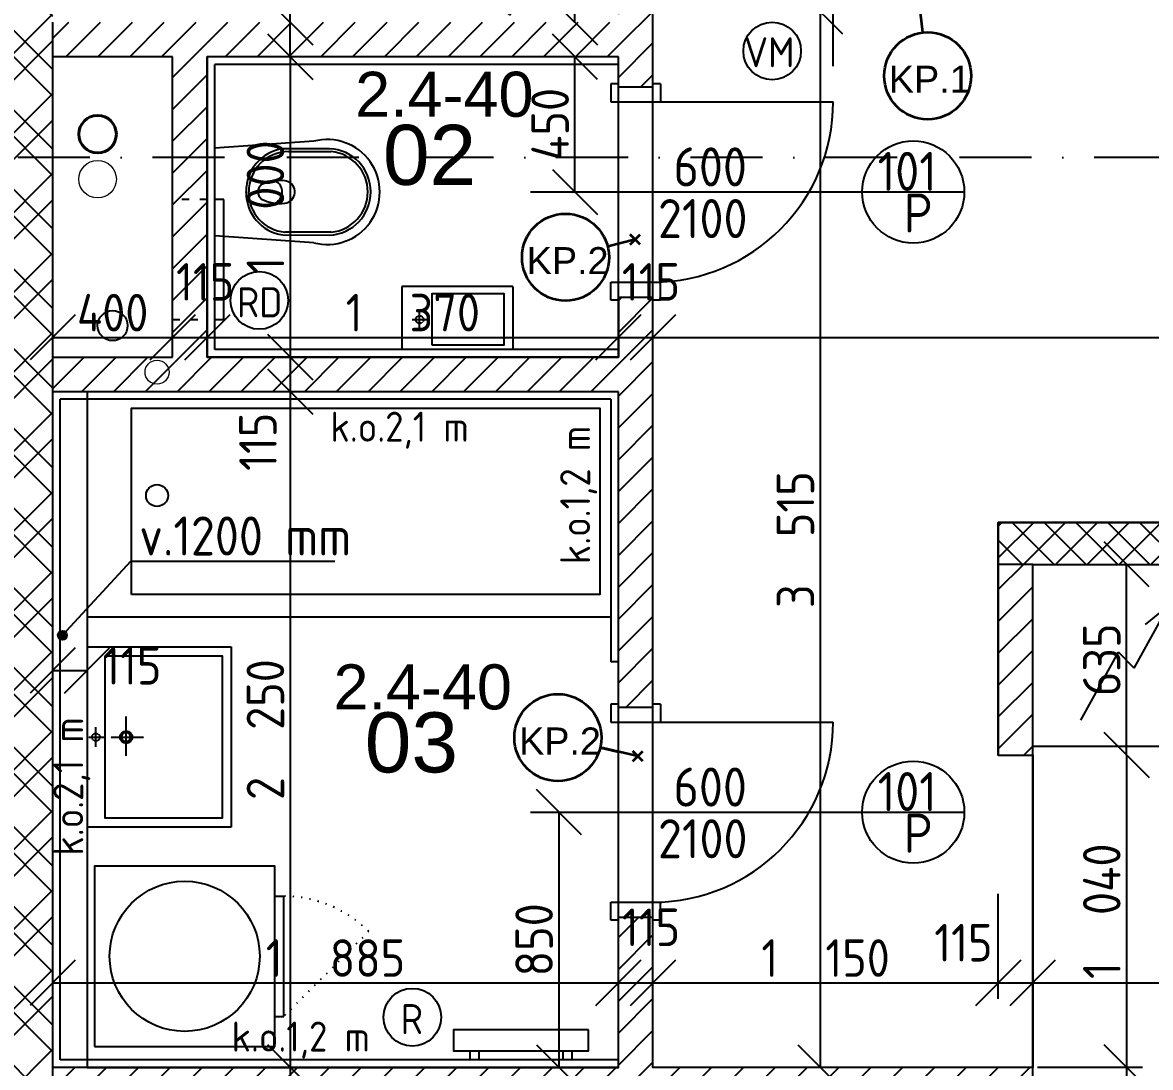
# Model space of a CAD drawing. Extents: x 4511820 to 5180432, y -1526536 to -944957.
# Drawn here: x 5122962 to 5126720, y -1207129 to -1203650 of the extents above; entities that cross this region are included whole.
import ezdxf

# ---------------------------------------------------------------- set-up
doc = ezdxf.new("R2010")
doc.units = 0
doc.header["$MEASUREMENT"] = 0
for name, pattern in [('ACAD_ISO03W100', [30, 12, -18]), ('ACAD_ISO07W100', [3.5, 0.5, -3]), ('BODKOCIARKOVANA_3', [5.6, 3, -1.3, 0, -1.3]), ('DASHED', [0.75, 0.5, -0.25])]:
    doc.linetypes.add(name, pattern=pattern)
doc.layers.get('0').update_dxf_attribs({"linetype": 'CONTINUOUS'})
doc.layers.get('Defpoints').update_dxf_attribs({"color": 61, "linetype": 'CONTINUOUS'})
for name, color, linetype in [('DVERE', 45, 'CONTINUOUS'), ('KÓTY', 4, 'CONTINUOUS'), ('MÚRY', 1, 'CONTINUOUS'), ('osi', 253, 'CONTINUOUS'), ('Plochy', 41, 'CONTINUOUS'), ('POPIS', 7, 'CONTINUOUS'), ('TENKÁ', 7, 'CONTINUOUS'), ('tzb', 153, 'CONTINUOUS'), ('Z-Kúrenie', 101, 'CONTINUOUS'), ('ZARIADENIE1', 145, 'CONTINUOUS'), ('ZARIADOVACIE', 144, 'CONTINUOUS'), ('zz-vetr', 52, 'CONTINUOUS'), ('ŠRAFY', 82, 'CONTINUOUS')]:
    doc.layers.add(name, color=color, linetype=linetype)
for name, color, linetype, lineweight in [('preklady', 74, 'CONTINUOUS', 35), ('zz-kanal-daždová', 136, 'CONTINUOUS', 40), ('zz-kanal-splaskova', 37, 'CONTINUOUS', 18)]:
    doc.layers.add(name, color=color, linetype=linetype, lineweight=lineweight)
doc.styles.add('ARIAL', font='arial.ttf')
doc.styles.add('STYLE1', font='isocp.shx')
doc.dimstyles.new('STANDARD-50', dxfattribs={"dimtxt": 125, "dimasz": 150, "dimexe": 10, "dimexo": 200, "dimgap": 20, "dimtad": 1, "dimdsep": 46, "dimlunit": 6, "dimtxsty": 'STYLE1', "dimblk1": 'OBLIQUE', "dimblk2": 'OBLIQUE', "dimsah": 1, "dimcen": 2.5, "dimse1": 1, "dimse2": 1, "dimadec": 0, "dimazin": 0, "dimtfac": 1, "dimtmove": 1, "dimatfit": 3, "dimldrblk": 'OBLIQUE', "dimfxl": 1, "dimtolj": 1, "dimtzin": 0, "dimarcsym": 0})
pattern_1 = [(45, (515270.5, 214751.965), (-53.0330086, 53.0330086), [])]

# ---------------------------------------------------------------- blocks, each defined once
blk = doc.blocks.new('pračka')
at = {"layer": 'ZARIADENIE1', "color": 8, "linetype": 'ACAD_ISO07W100', "ltscale": 8}
blk.add_line((4536136.9, -1117296.3), (4536419.7, -1117579.2), dxfattribs=at)
at = {"layer": 'ZARIADENIE1', "color": 8}
for p, q in [((4536419.7, -1117579.2), (4536019.7, -1117579.2)), ((4536019.7, -1117609.2), (4536019.7, -1117579.2)), ((4536419.7, -1117609.2), (4536419.7, -1117579.2))]:
    blk.add_line(p, q, dxfattribs=at)
blk.add_lwpolyline([(4536519.7, -1118209.2), (4536519.7, -1117609.2), (4535919.7, -1117609.2), (4535919.7, -1118209.2)], close=True, dxfattribs=at)
blk.add_circle((4536219.7, -1117909.2), 250, dxfattribs=at)
at = {"layer": 'ZARIADENIE1', "color": 8, "linetype": 'ACAD_ISO07W100', "ltscale": 8}
blk.add_arc((4536419.7, -1117579.2), 400, 135, 180, dxfattribs=at)
blk = doc.blocks.new('_OBLIQUE')
at = {"color": 0, "linetype": 'ByBlock'}
blk.add_line((-0.5, -0.5), (0.5, 0.5), dxfattribs=at)
blk = doc.blocks.new('*D28113')
at = {"layer": 'Defpoints', "color": 0}
for p in [(5123062.5, -1204698.5), (5123462.5, -1204698.5), (5123462.5, -1204698.5)]:
    blk.add_point(p, dxfattribs=at)
at = {"layer": 'KÓTY', "color": 0, "lineweight": -2}
blk.add_line((5123062.5, -1204698.5), (5123462.5, -1204698.5), dxfattribs=at)
at = {"layer": 'KÓTY', "color": 0, "linetype": 'ByBlock', "lineweight": -2, "xscale": 150, "yscale": 150, "zscale": 150, "rotation": 180}
blk.add_blockref('_OBLIQUE', (5123062.5, -1204698.5), dxfattribs=at)
at = {"layer": 'KÓTY', "color": 0, "linetype": 'ByBlock', "lineweight": -2, "xscale": 150, "yscale": 150, "zscale": 150}
blk.add_blockref('_OBLIQUE', (5123462.5, -1204698.5), dxfattribs=at)
at = {"layer": 'KÓTY', "color": 0, "insert": (5123262.5, -1204616), "char_height": 125, "attachment_point": 5, "style": 'STYLE1'}
blk.add_mtext('\\A1;400', dxfattribs=at)
blk = doc.blocks.new('*D28114')
at = {"layer": 'Defpoints', "color": 0}
for p in [(5123462.5, -1204698.5), (5123577.5, -1204698.5), (5123577.5, -1204764.2)]:
    blk.add_point(p, dxfattribs=at)
at = {"layer": 'KÓTY', "color": 0, "lineweight": -2}
blk.add_line((5123462.5, -1204698.5), (5123577.5, -1204698.5), dxfattribs=at)
at = {"layer": 'KÓTY', "color": 0, "linetype": 'ByBlock', "lineweight": -2, "xscale": 150, "yscale": 150, "zscale": 150, "rotation": 180}
blk.add_blockref('_OBLIQUE', (5123462.5, -1204698.5), dxfattribs=at)
at = {"layer": 'KÓTY', "color": 0, "linetype": 'ByBlock', "lineweight": -2, "xscale": 150, "yscale": 150, "zscale": 150}
blk.add_blockref('_OBLIQUE', (5123577.5, -1204698.5), dxfattribs=at)
at = {"layer": 'KÓTY', "color": 0, "insert": (5123570.8, -1204513.5), "char_height": 125, "attachment_point": 5, "style": 'STYLE1'}
blk.add_mtext('\\A1;115', dxfattribs=at)
blk = doc.blocks.new('*D28115')
at = {"layer": 'Defpoints', "color": 0}
for p in [(5124947.5, -1204698.5), (5123577.5, -1204764.2), (5124947.5, -1204764.2)]:
    blk.add_point(p, dxfattribs=at)
at = {"layer": 'KÓTY', "color": 0, "lineweight": -2}
blk.add_line((5123577.5, -1204698.5), (5124947.5, -1204698.5), dxfattribs=at)
at = {"layer": 'KÓTY', "color": 0, "linetype": 'ByBlock', "lineweight": -2, "xscale": 150, "yscale": 150, "zscale": 150, "rotation": 180}
blk.add_blockref('_OBLIQUE', (5123577.5, -1204698.5), dxfattribs=at)
at = {"layer": 'KÓTY', "color": 0, "linetype": 'ByBlock', "lineweight": -2, "xscale": 150, "yscale": 150, "zscale": 150}
blk.add_blockref('_OBLIQUE', (5124947.5, -1204698.5), dxfattribs=at)
at = {"layer": 'KÓTY', "color": 0, "insert": (5124262.5, -1204616), "char_height": 125, "attachment_point": 5, "style": 'STYLE1'}
blk.add_mtext('\\A1;1ﾠ370', dxfattribs=at)
blk = doc.blocks.new('*D28116')
at = {"layer": 'Defpoints', "color": 0}
for p in [(5125062.5, -1204698.5), (5124947.5, -1204764.2), (5125062.5, -1204764.2)]:
    blk.add_point(p, dxfattribs=at)
at = {"layer": 'KÓTY', "color": 0, "lineweight": -2}
blk.add_line((5124947.5, -1204698.5), (5125062.5, -1204698.5), dxfattribs=at)
at = {"layer": 'KÓTY', "color": 0, "linetype": 'ByBlock', "lineweight": -2, "xscale": 150, "yscale": 150, "zscale": 150, "rotation": 180}
blk.add_blockref('_OBLIQUE', (5124947.5, -1204698.5), dxfattribs=at)
at = {"layer": 'KÓTY', "color": 0, "linetype": 'ByBlock', "lineweight": -2, "xscale": 150, "yscale": 150, "zscale": 150}
blk.add_blockref('_OBLIQUE', (5125062.5, -1204698.5), dxfattribs=at)
at = {"layer": 'KÓTY', "color": 0, "insert": (5125055.8, -1204513.5), "char_height": 125, "attachment_point": 5, "style": 'STYLE1'}
blk.add_mtext('\\A1;115', dxfattribs=at)
blk = doc.blocks.new('*D28117')
at = {"layer": 'Defpoints', "color": 0}
for p in [(5129402.5, -1204659.2), (5129402.5, -1204698.5), (5125062.5, -1204764.2)]:
    blk.add_point(p, dxfattribs=at)
at = {"layer": 'KÓTY', "color": 0, "lineweight": -2}
blk.add_line((5125062.5, -1204698.5), (5129402.5, -1204698.5), dxfattribs=at)
at = {"layer": 'KÓTY', "color": 0, "linetype": 'ByBlock', "lineweight": -2, "xscale": 150, "yscale": 150, "zscale": 150, "rotation": 180}
blk.add_blockref('_OBLIQUE', (5125062.5, -1204698.5), dxfattribs=at)
at = {"layer": 'KÓTY', "color": 0, "linetype": 'ByBlock', "lineweight": -2, "xscale": 150, "yscale": 150, "zscale": 150}
blk.add_blockref('_OBLIQUE', (5129402.5, -1204698.5), dxfattribs=at)
at = {"layer": 'KÓTY', "color": 0, "insert": (5127232.5, -1204616), "char_height": 125, "attachment_point": 5, "style": 'STYLE1'}
blk.add_mtext('\\A1;4ﾠ340', dxfattribs=at)
blk = doc.blocks.new('*D28275')
at = {"layer": 'Defpoints', "color": 0}
for p in [(5123577.5, -1203764.2), (5123577.5, -1204764.2), (5123854, -1204764.2)]:
    blk.add_point(p, dxfattribs=at)
at = {"layer": 'KÓTY', "color": 0, "lineweight": -2}
blk.add_line((5123854, -1203764.2), (5123854, -1204764.2), dxfattribs=at)
at = {"layer": 'KÓTY', "color": 0, "linetype": 'ByBlock', "lineweight": -2, "xscale": 150, "yscale": 150, "zscale": 150}
for p, rotation in [((5123854, -1203764.2), 90), ((5123854, -1204764.2), 270)]:
    blk.add_blockref('_OBLIQUE', p, dxfattribs=dict(at, rotation=rotation))
at = {"layer": 'KÓTY', "color": 0, "insert": (5123771.5, -1204264.2), "char_height": 125, "attachment_point": 5, "rotation": 90, "style": 'STYLE1'}
blk.add_mtext('\\A1;1ﾠ000', dxfattribs=at)
blk = doc.blocks.new('*D28276')
at = {"layer": 'Defpoints', "color": 0}
for p in [(5123577.5, -1203649.2), (5123854, -1203649.2), (5123577.5, -1203764.2)]:
    blk.add_point(p, dxfattribs=at)
at = {"layer": 'KÓTY', "color": 0, "lineweight": -2}
blk.add_line((5123854, -1203764.2), (5123854, -1203649.2), dxfattribs=at)
at = {"layer": 'KÓTY', "color": 0, "linetype": 'ByBlock', "lineweight": -2, "xscale": 150, "yscale": 150, "zscale": 150}
for p, rotation in [((5123854, -1203649.2), 90), ((5123854, -1203764.2), 270)]:
    blk.add_blockref('_OBLIQUE', p, dxfattribs=dict(at, rotation=rotation))
at = {"layer": 'KÓTY', "color": 0, "insert": (5123693, -1203520), "char_height": 125, "attachment_point": 5, "rotation": 90, "style": 'STYLE1'}
blk.add_mtext('\\A1;115', dxfattribs=at)
blk = doc.blocks.new('*D28277')
at = {"layer": 'Defpoints', "color": 0}
for p in [(5123062.5, -1199614.2), (5123854, -1199614.2), (5123062.5, -1203649.2)]:
    blk.add_point(p, dxfattribs=at)
at = {"layer": 'KÓTY', "color": 0, "lineweight": -2}
blk.add_line((5123854, -1203649.2), (5123854, -1199614.2), dxfattribs=at)
at = {"layer": 'KÓTY', "color": 0, "linetype": 'ByBlock', "lineweight": -2, "xscale": 150, "yscale": 150, "zscale": 150}
for p, rotation in [((5123854, -1199614.2), 90), ((5123854, -1203649.2), 270)]:
    blk.add_blockref('_OBLIQUE', p, dxfattribs=dict(at, rotation=rotation))
at = {"layer": 'KÓTY', "color": 0, "insert": (5123771.5, -1201631.7), "char_height": 125, "attachment_point": 5, "rotation": 90, "style": 'STYLE1'}
blk.add_mtext('\\A1;4ﾠ035', dxfattribs=at)
blk = doc.blocks.new('*D28278')
at = {"layer": 'Defpoints', "color": 0}
for p in [(5123577.5, -1204764.2), (5123577.5, -1204879.2), (5123854, -1204879.2)]:
    blk.add_point(p, dxfattribs=at)
at = {"layer": 'KÓTY', "color": 0, "lineweight": -2}
blk.add_line((5123854, -1204764.2), (5123854, -1204879.2), dxfattribs=at)
at = {"layer": 'KÓTY', "color": 0, "linetype": 'ByBlock', "lineweight": -2, "xscale": 150, "yscale": 150, "zscale": 150}
for p, rotation in [((5123854, -1204764.2), 90), ((5123854, -1204879.2), 270)]:
    blk.add_blockref('_OBLIQUE', p, dxfattribs=dict(at, rotation=rotation))
at = {"layer": 'KÓTY', "color": 0, "insert": (5123746.5, -1205046), "char_height": 125, "attachment_point": 5, "rotation": 90, "style": 'STYLE1'}
blk.add_mtext('\\A1;115', dxfattribs=at)
blk = doc.blocks.new('*D28279')
at = {"layer": 'Defpoints', "color": 0}
for p in [(5123062.5, -1204879.2), (5123062.5, -1207129.2), (5123854, -1207129.2)]:
    blk.add_point(p, dxfattribs=at)
at = {"layer": 'KÓTY', "color": 0, "lineweight": -2}
blk.add_line((5123854, -1204879.2), (5123854, -1207129.2), dxfattribs=at)
at = {"layer": 'KÓTY', "color": 0, "linetype": 'ByBlock', "lineweight": -2, "xscale": 150, "yscale": 150, "zscale": 150}
for p, rotation in [((5123854, -1204879.2), 90), ((5123854, -1207129.2), 270)]:
    blk.add_blockref('_OBLIQUE', p, dxfattribs=dict(at, rotation=rotation))
at = {"layer": 'KÓTY', "color": 0, "insert": (5123771.5, -1206004.2), "char_height": 125, "attachment_point": 5, "rotation": 90, "style": 'STYLE1'}
blk.add_mtext('\\A1;2ﾠ250', dxfattribs=at)
blk = doc.blocks.new('*D28280')
at = {"layer": 'Defpoints', "color": 0}
for p in [(5123062.5, -1207129.2), (5123062.5, -1207244.2), (5123854, -1207244.2)]:
    blk.add_point(p, dxfattribs=at)
at = {"layer": 'KÓTY', "color": 0, "lineweight": -2}
blk.add_line((5123854, -1207129.2), (5123854, -1207244.2), dxfattribs=at)
at = {"layer": 'KÓTY', "color": 0, "linetype": 'ByBlock', "lineweight": -2, "xscale": 150, "yscale": 150, "zscale": 150}
for p, rotation in [((5123854, -1207129.2), 90), ((5123854, -1207244.2), 270)]:
    blk.add_blockref('_OBLIQUE', p, dxfattribs=dict(at, rotation=rotation))
at = {"layer": 'KÓTY', "color": 0, "insert": (5123752, -1207359), "char_height": 125, "attachment_point": 5, "rotation": 90, "style": 'STYLE1'}
blk.add_mtext('\\A1;115', dxfattribs=at)
blk = doc.blocks.new('*D28282')
at = {"layer": 'Defpoints', "color": 0}
for p in [(5124654.8, -1203764.2), (5124802.5, -1203764.2), (5124654.8, -1204214.2)]:
    blk.add_point(p, dxfattribs=at)
at = {"layer": 'KÓTY', "color": 0, "lineweight": -2}
blk.add_line((5124802.5, -1204214.2), (5124802.5, -1203764.2), dxfattribs=at)
at = {"layer": 'KÓTY', "color": 0, "linetype": 'ByBlock', "lineweight": -2, "xscale": 150, "yscale": 150, "zscale": 150}
for p, rotation in [((5124802.5, -1203764.2), 90), ((5124802.5, -1204214.2), 270)]:
    blk.add_blockref('_OBLIQUE', p, dxfattribs=dict(at, rotation=rotation))
at = {"layer": 'KÓTY', "color": 0, "insert": (5124720, -1203989.2), "char_height": 125, "attachment_point": 5, "rotation": 90, "style": 'STYLE1'}
blk.add_mtext('\\A1;450', dxfattribs=at)
blk = doc.blocks.new('*D28283')
at = {"layer": 'Defpoints', "color": 0}
for p in [(5124654.8, -1206279.2), (5124654.8, -1207129.2), (5124749, -1207129.2)]:
    blk.add_point(p, dxfattribs=at)
at = {"layer": 'KÓTY', "color": 0, "lineweight": -2}
blk.add_line((5124749, -1206279.2), (5124749, -1207129.2), dxfattribs=at)
at = {"layer": 'KÓTY', "color": 0, "linetype": 'ByBlock', "lineweight": -2, "xscale": 150, "yscale": 150, "zscale": 150}
for p, rotation in [((5124749, -1206279.2), 90), ((5124749, -1207129.2), 270)]:
    blk.add_blockref('_OBLIQUE', p, dxfattribs=dict(at, rotation=rotation))
at = {"layer": 'KÓTY', "color": 0, "insert": (5124666.5, -1206704.2), "char_height": 125, "attachment_point": 5, "rotation": 90, "style": 'STYLE1'}
blk.add_mtext('\\A1;850', dxfattribs=at)
blk = doc.blocks.new('*D28291')
at = {"layer": 'Defpoints', "color": 0}
for p in [(5124947.5, -1206847.5), (5123062.5, -1207129.2), (5124947.5, -1207129.2)]:
    blk.add_point(p, dxfattribs=at)
at = {"layer": 'KÓTY', "color": 0, "lineweight": -2}
blk.add_line((5123062.5, -1206847.5), (5124947.5, -1206847.5), dxfattribs=at)
at = {"layer": 'KÓTY', "color": 0, "linetype": 'ByBlock', "lineweight": -2, "xscale": 150, "yscale": 150, "zscale": 150, "rotation": 180}
blk.add_blockref('_OBLIQUE', (5123062.5, -1206847.5), dxfattribs=at)
at = {"layer": 'KÓTY', "color": 0, "linetype": 'ByBlock', "lineweight": -2, "xscale": 150, "yscale": 150, "zscale": 150}
blk.add_blockref('_OBLIQUE', (5124947.5, -1206847.5), dxfattribs=at)
at = {"layer": 'KÓTY', "color": 0, "insert": (5124005, -1206765), "char_height": 125, "attachment_point": 5, "style": 'STYLE1'}
blk.add_mtext('\\A1;1ﾠ885', dxfattribs=at)
blk = doc.blocks.new('*D28292')
at = {"layer": 'Defpoints', "color": 0}
for p in [(5125062.5, -1206847.5), (5124947.5, -1207129.2), (5125062.5, -1207129.2)]:
    blk.add_point(p, dxfattribs=at)
at = {"layer": 'KÓTY', "color": 0, "lineweight": -2}
blk.add_line((5124947.5, -1206847.5), (5125062.5, -1206847.5), dxfattribs=at)
at = {"layer": 'KÓTY', "color": 0, "linetype": 'ByBlock', "lineweight": -2, "xscale": 150, "yscale": 150, "zscale": 150, "rotation": 180}
blk.add_blockref('_OBLIQUE', (5124947.5, -1206847.5), dxfattribs=at)
at = {"layer": 'KÓTY', "color": 0, "linetype": 'ByBlock', "lineweight": -2, "xscale": 150, "yscale": 150, "zscale": 150}
blk.add_blockref('_OBLIQUE', (5125062.5, -1206847.5), dxfattribs=at)
at = {"layer": 'KÓTY', "color": 0, "insert": (5125055.8, -1206662.5), "char_height": 125, "attachment_point": 5, "style": 'STYLE1'}
blk.add_mtext('\\A1;115', dxfattribs=at)
blk = doc.blocks.new('*D28293')
at = {"layer": 'Defpoints', "color": 0}
for p in [(5126212.5, -1206089.2), (5126212.5, -1206847.5), (5125062.5, -1207129.2)]:
    blk.add_point(p, dxfattribs=at)
at = {"layer": 'KÓTY', "color": 0, "lineweight": -2}
blk.add_line((5125062.5, -1206847.5), (5126212.5, -1206847.5), dxfattribs=at)
at = {"layer": 'KÓTY', "color": 0, "linetype": 'ByBlock', "lineweight": -2, "xscale": 150, "yscale": 150, "zscale": 150, "rotation": 180}
blk.add_blockref('_OBLIQUE', (5125062.5, -1206847.5), dxfattribs=at)
at = {"layer": 'KÓTY', "color": 0, "linetype": 'ByBlock', "lineweight": -2, "xscale": 150, "yscale": 150, "zscale": 150}
blk.add_blockref('_OBLIQUE', (5126212.5, -1206847.5), dxfattribs=at)
at = {"layer": 'KÓTY', "color": 0, "insert": (5125637.5, -1206765), "char_height": 125, "attachment_point": 5, "style": 'STYLE1'}
blk.add_mtext('\\A1;1ﾠ150', dxfattribs=at)
blk = doc.blocks.new('*D28294')
at = {"layer": 'Defpoints', "color": 0}
for p in [(5126327.5, -1206089.2), (5129402.5, -1206089.2), (5129402.5, -1206847.5)]:
    blk.add_point(p, dxfattribs=at)
at = {"layer": 'KÓTY', "color": 0, "lineweight": -2}
blk.add_line((5126327.5, -1206847.5), (5129402.5, -1206847.5), dxfattribs=at)
at = {"layer": 'KÓTY', "color": 0, "linetype": 'ByBlock', "lineweight": -2, "xscale": 150, "yscale": 150, "zscale": 150, "rotation": 180}
blk.add_blockref('_OBLIQUE', (5126327.5, -1206847.5), dxfattribs=at)
at = {"layer": 'KÓTY', "color": 0, "linetype": 'ByBlock', "lineweight": -2, "xscale": 150, "yscale": 150, "zscale": 150}
blk.add_blockref('_OBLIQUE', (5129402.5, -1206847.5), dxfattribs=at)
at = {"layer": 'KÓTY', "color": 0, "insert": (5127865, -1206765), "char_height": 125, "attachment_point": 5, "style": 'STYLE1'}
blk.add_mtext('\\A1;3ﾠ075', dxfattribs=at)
blk = doc.blocks.new('*D28295')
at = {"layer": 'Defpoints', "color": 0}
for p in [(5126212.5, -1206089.2), (5126327.5, -1206089.2), (5126327.5, -1206847.5)]:
    blk.add_point(p, dxfattribs=at)
at = {"layer": 'KÓTY', "color": 0, "lineweight": -2}
blk.add_line((5126212.5, -1206847.5), (5126327.5, -1206847.5), dxfattribs=at)
at = {"layer": 'KÓTY', "color": 0, "linetype": 'ByBlock', "lineweight": -2, "xscale": 150, "yscale": 150, "zscale": 150, "rotation": 180}
blk.add_blockref('_OBLIQUE', (5126212.5, -1206847.5), dxfattribs=at)
at = {"layer": 'KÓTY', "color": 0, "linetype": 'ByBlock', "lineweight": -2, "xscale": 150, "yscale": 150, "zscale": 150}
blk.add_blockref('_OBLIQUE', (5126327.5, -1206847.5), dxfattribs=at)
at = {"layer": 'KÓTY', "color": 0, "insert": (5126096.5, -1206714), "char_height": 125, "attachment_point": 5, "style": 'STYLE1'}
blk.add_mtext('\\A1;115', dxfattribs=at)
blk = doc.blocks.new('*D28300')
at = {"layer": 'Defpoints', "color": 0}
for p in [(5126327.5, -1205454.2), (5126640, -1205454.2), (5126327.5, -1206089.2)]:
    blk.add_point(p, dxfattribs=at)
at = {"layer": 'KÓTY', "color": 0, "lineweight": -2}
blk.add_line((5126640, -1206089.2), (5126640, -1205454.2), dxfattribs=at)
at = {"layer": 'KÓTY', "color": 0, "linetype": 'ByBlock', "lineweight": -2, "xscale": 150, "yscale": 150, "zscale": 150}
for p, rotation in [((5126640, -1205454.2), 90), ((5126640, -1206089.2), 270)]:
    blk.add_blockref('_OBLIQUE', p, dxfattribs=dict(at, rotation=rotation))
at = {"layer": 'KÓTY', "color": 0, "insert": (5126557.5, -1205771.7), "char_height": 125, "attachment_point": 5, "rotation": 90, "style": 'STYLE1'}
blk.add_mtext('\\A1;635', dxfattribs=at)
blk = doc.blocks.new('*D28301')
at = {"layer": 'Defpoints', "color": 0}
for p in [(5126327.5, -1206089.2), (5126327.5, -1207129.2), (5126640, -1207129.2)]:
    blk.add_point(p, dxfattribs=at)
at = {"layer": 'KÓTY', "color": 0, "lineweight": -2}
blk.add_line((5126640, -1206089.2), (5126640, -1207129.2), dxfattribs=at)
at = {"layer": 'KÓTY', "color": 0, "linetype": 'ByBlock', "lineweight": -2, "xscale": 150, "yscale": 150, "zscale": 150}
for p, rotation in [((5126640, -1206089.2), 90), ((5126640, -1207129.2), 270)]:
    blk.add_blockref('_OBLIQUE', p, dxfattribs=dict(at, rotation=rotation))
at = {"layer": 'KÓTY', "color": 0, "insert": (5126557.5, -1206609.2), "char_height": 125, "attachment_point": 5, "rotation": 90, "style": 'STYLE1'}
blk.add_mtext('\\A1;1ﾠ040', dxfattribs=at)
blk = doc.blocks.new('*D28302')
at = {"layer": 'Defpoints', "color": 0}
for p in [(5126327.5, -1207129.2), (5126212.5, -1207244.2), (5126640, -1207244.2)]:
    blk.add_point(p, dxfattribs=at)
at = {"layer": 'KÓTY', "color": 0, "lineweight": -2}
blk.add_line((5126640, -1207129.2), (5126640, -1207244.2), dxfattribs=at)
at = {"layer": 'KÓTY', "color": 0, "linetype": 'ByBlock', "lineweight": -2, "xscale": 150, "yscale": 150, "zscale": 150}
for p, rotation in [((5126640, -1207129.2), 90), ((5126640, -1207244.2), 270)]:
    blk.add_blockref('_OBLIQUE', p, dxfattribs=dict(at, rotation=rotation))
at = {"layer": 'KÓTY', "color": 0, "insert": (5126569.5, -1207359.5), "char_height": 125, "attachment_point": 5, "rotation": 90, "style": 'STYLE1'}
blk.add_mtext('\\A1;115', dxfattribs=at)
blk = doc.blocks.new('*D28307')
at = {"layer": 'Defpoints', "color": 0}
for p in [(5126220, -1203614.2), (5125619.5, -1207129.2), (5126220, -1207129.2)]:
    blk.add_point(p, dxfattribs=at)
at = {"layer": 'KÓTY', "color": 0, "lineweight": -2}
blk.add_line((5125619.5, -1203614.2), (5125619.5, -1207129.2), dxfattribs=at)
at = {"layer": 'KÓTY', "color": 0, "linetype": 'ByBlock', "lineweight": -2, "xscale": 150, "yscale": 150, "zscale": 150}
for p, rotation in [((5125619.5, -1203614.2), 90), ((5125619.5, -1207129.2), 270)]:
    blk.add_blockref('_OBLIQUE', p, dxfattribs=dict(at, rotation=rotation))
at = {"layer": 'KÓTY', "color": 0, "insert": (5125537, -1205371.7), "char_height": 125, "attachment_point": 5, "rotation": 90, "style": 'STYLE1'}
blk.add_mtext('\\A1;3ﾠ515', dxfattribs=at)
blk = doc.blocks.new('*D28326')
at = {"layer": 'Defpoints', "color": 0}
for p in [(5124802.5, -1203499.2), (5124947.5, -1203499.2), (5124947.5, -1203649.2)]:
    blk.add_point(p, dxfattribs=at)
at = {"layer": 'KÓTY', "color": 0, "lineweight": -2}
blk.add_line((5124802.5, -1203649.2), (5124802.5, -1203499.2), dxfattribs=at)
at = {"layer": 'KÓTY', "color": 0, "linetype": 'ByBlock', "lineweight": -2, "xscale": 150, "yscale": 150, "zscale": 150}
for p, rotation in [((5124802.5, -1203499.2), 90), ((5124802.5, -1203649.2), 270)]:
    blk.add_blockref('_OBLIQUE', p, dxfattribs=dict(at, rotation=rotation))
at = {"layer": 'KÓTY', "color": 0, "insert": (5124617.5, -1203523.5), "char_height": 125, "attachment_point": 5, "rotation": 90, "style": 'STYLE1'}
blk.add_mtext('\\A1;150', dxfattribs=at)
blk = doc.blocks.new('*D28542')
at = {"layer": 'Defpoints', "color": 0}
for p in [(5123177.5, -1205807.5), (5123062.5, -1206004.2), (5123177.5, -1206004.2)]:
    blk.add_point(p, dxfattribs=at)
at = {"layer": 'KÓTY', "color": 0, "lineweight": -2}
blk.add_line((5123062.5, -1205807.5), (5123177.5, -1205807.5), dxfattribs=at)
at = {"layer": 'KÓTY', "color": 0, "linetype": 'ByBlock', "lineweight": -2, "xscale": 150, "yscale": 150, "zscale": 150, "rotation": 180}
blk.add_blockref('_OBLIQUE', (5123062.5, -1205807.5), dxfattribs=at)
at = {"layer": 'KÓTY', "color": 0, "linetype": 'ByBlock', "lineweight": -2, "xscale": 150, "yscale": 150, "zscale": 150}
blk.add_blockref('_OBLIQUE', (5123177.5, -1205807.5), dxfattribs=at)
at = {"layer": 'KÓTY', "color": 0, "insert": (5123328, -1205792), "char_height": 125, "attachment_point": 5, "style": 'STYLE1'}
blk.add_mtext('\\A1;115', dxfattribs=at)

msp = doc.modelspace()

# ---------------------------------------------------------------- hatches: boundary and pattern name
at = {"layer": 'KÓTY'}
h = msp.add_hatch(color=256, dxfattribs=at)
h.dxf.hatch_style = 1
h.paths.add_polyline_path([(5123080.5, -1205690.226, -0.65381715), (5123105.674, -1205679.204, -1.52947961)])
at = {"layer": 'ŠRAFY'}
h = msp.add_hatch(dxfattribs=at)
h.set_pattern_fill('ANSI32', color=256, scale=500)
h.set_pattern_definition([(45, (584112, 2493.08), (-132.5825215, 132.5825215), []), (45, (584200.39, 2493.08), (-132.5825215, 132.5825215), [])])
h.paths.add_polyline_path([(5123062.5, -1209090.673), (5123062.5, -1207244.226), (5123062.5, -1207129.226), (5123062.5, -1204879.226), (5123062.5, -1204764.226), (5123062.5, -1203764.226), (5123062.5, -1203649.226), (5123062.5, -1199614.226), (5122812.5, -1199614.226), (5122812.5, -1212914.226), (5123062.5, -1212914.226), (5123062.5, -1211474.226), (5123062.5, -1211299.226), (5123062.5, -1211284.226)])
h = msp.add_hatch(dxfattribs=at)
h.set_pattern_fill('ANSI32', color=256, scale=500, angle=90)
h.set_pattern_definition([(135, (515810.9, -45114.18), (-132.5825215, -132.5825215), []), (135, (515810.9, -45025.8), (-132.5825215, -132.5825215), [])])
h.paths.add_polyline_path([(5123062.5, -1209090.673), (5123062.5, -1207244.226), (5123062.5, -1207129.226), (5123062.5, -1204879.226), (5123062.5, -1204764.226), (5123062.5, -1203764.226), (5123062.5, -1203649.226), (5123062.5, -1199614.226), (5122812.5, -1199614.226), (5122812.5, -1212914.226), (5123062.5, -1212914.226), (5123062.5, -1211474.226), (5123062.5, -1211299.226), (5123062.5, -1211284.226)])
at = {"layer": 'ŠRAFY', "ltscale": 0.25}
h = msp.add_hatch(dxfattribs=at)
h.set_pattern_fill('ANSI31', color=256, scale=600, style=0)
h.set_pattern_definition(pattern_1)
h.paths.add_polyline_path([(5123062.5, -1204879.226), (5124947.5, -1204879.226), (5124947.5, -1205929.226), (5125062.5, -1205929.226), (5125062.5, -1204564.226), (5124947.5, -1204564.226), (5124947.5, -1204764.226), (5123577.5, -1204764.226), (5123577.5, -1203764.226), (5124947.5, -1203764.226), (5124947.5, -1203864.226), (5125062.5, -1203864.226), (5125062.5, -1203614.226), (5125212.5, -1203614.226), (5125212.5, -1203499.226), (5124947.5, -1203499.226), (5124947.5, -1203649.226), (5123062.5, -1203649.226), (5123062.5, -1203764.226), (5123462.5, -1203764.226), (5123462.5, -1204764.226), (5123062.5, -1204764.226)])
h = msp.add_hatch(dxfattribs=at)
h.set_pattern_fill('ANSI37', color=256, scale=600, style=0)
h.set_pattern_definition([(45, (-2973754.684, 438142.75), (-53.0330086, 53.0330086), []), (135, (-2973754.684, 438142.75), (-53.0330086, -53.0330086), [])])
h.paths.add_polyline_path([(5126212.5, -1205454.226), (5126327.5, -1205454.226), (5129402.5, -1205454.226), (5129402.5, -1205314.226), (5129182.5, -1205314.226), (5129102.5, -1205314.226), (5126212.5, -1205314.226)])
h = msp.add_hatch(dxfattribs=at)
h.set_pattern_fill('ANSI31', color=256, scale=600, style=0)
h.set_pattern_definition(pattern_1)
h.paths.add_polyline_path([(5126212.5, -1206089.226), (5126327.5, -1206089.226), (5126327.5, -1205454.226), (5126212.5, -1205454.226)])
h = msp.add_hatch(dxfattribs=at)
h.set_pattern_fill('ANSI31', color=256, scale=600, style=0)
h.set_pattern_definition(pattern_1)
h.paths.add_polyline_path([(5126327.5, -1207129.226), (5125062.5, -1207129.226), (5125062.5, -1206639.226), (5125062.5, -1206629.226), (5124947.5, -1206629.226), (5124947.5, -1206639.226), (5124947.5, -1207104.226), (5124947.5, -1207129.226), (5123177.5, -1207129.226), (5123062.5, -1207129.226), (5123062.5, -1207244.226), (5125327.492, -1207244.226), (5126028.602, -1207244.226), (5126212.5, -1207244.226), (5126212.5, -1208129.226), (5126327.5, -1208129.226), (5126327.5, -1207244.226)])

# ---------------------------------------------------------------- linework, layer by layer
at = {"layer": 'DVERE', "ltscale": 0.25}
for p, q in [((5125662.5, -1203795.726), (5125662.5, -1202393.07)), ((5124922.5, -1203854.226), (5124922.5, -1203914.226)), ((5124947.5, -1203854.226), (5124922.5, -1203854.226)), ((5125087.5, -1203854.226), (5125062.5, -1203854.226)), ((5125087.5, -1203854.226), (5125087.5, -1203914.226)), ((5124922.5, -1203914.226), (5125087.5, -1203914.226)), ((5124947.5, -1204514.226), (5124947.5, -1203914.226)), ((5125062.5, -1204514.226), (5125062.5, -1203914.226)), ((5125062.5, -1203914.226), (5125662.5, -1203914.226)), ((5124654.844, -1204214.226), (5125759.5, -1204214.226)), ((5125759.5, -1204214.226), (5126099.5, -1204214.226)), ((5124922.5, -1204574.226), (5124922.5, -1204514.226)), ((5124922.5, -1204514.226), (5125087.5, -1204514.226)), ((5125087.5, -1204574.226), (5125087.5, -1204514.226)), ((5124947.5, -1204574.226), (5124922.5, -1204574.226)), ((5125087.5, -1204574.226), (5125062.5, -1204574.226)), ((5124947.5, -1205919.226), (5124922.5, -1205919.226)), ((5124922.5, -1205919.226), (5124922.5, -1205979.226)), ((5125087.5, -1205919.226), (5125062.5, -1205919.226)), ((5125087.5, -1205919.226), (5125087.5, -1205979.226)), ((5124922.5, -1205979.226), (5125087.5, -1205979.226)), ((5124947.5, -1206579.226), (5124947.5, -1205979.226)), ((5125062.5, -1206579.226), (5125062.5, -1205979.226)), ((5125062.5, -1205979.226), (5125662.5, -1205979.226)), ((5124654.844, -1206279.226), (5125759.5, -1206279.226)), ((5125759.5, -1206279.226), (5126099.5, -1206279.226)), ((5124922.5, -1206579.226), (5125087.5, -1206579.226)), ((5124922.5, -1206639.226), (5124922.5, -1206579.226)), ((5124947.5, -1206579.226), (5125092.5, -1206579.226)), ((5125087.5, -1206639.226), (5125087.5, -1206579.226)), ((5124947.5, -1206639.226), (5124922.5, -1206639.226)), ((5125087.5, -1206639.226), (5125062.5, -1206639.226))]:
    msp.add_line(p, q, dxfattribs=at)
for centre in [(5125929.5, -1204214.226), (5125929.5, -1206279.226)]:
    msp.add_circle(centre, 170, dxfattribs=at)
for centre in [(5125062.5, -1203914.226), (5125062.5, -1205979.226)]:
    msp.add_arc(centre, 600, 270, 0, dxfattribs=at)
at = {"layer": 'KÓTY'}
for p, q in [((5123095.5, -1205690.226), (5123323.5, -1205443.226)), ((5123323.5, -1205443.226), (5124003, -1205443.226))]:
    msp.add_line(p, q, dxfattribs=at)
at = {"layer": 'KÓTY', "ltscale": 25}
msp.add_line((5126212.5, -1206900.938), (5126212.5, -1206550.938), dxfattribs=at)
at = {"layer": 'KÓTY', "ltscale": 0.25}
msp.add_line((5126693.403, -1207129.226), (5126343.403, -1207129.226), dxfattribs=at)
at = {"layer": 'KÓTY'}
msp.add_circle((5123095.5, -1205690.226), 15, dxfattribs=at)
at = {"layer": 'MÚRY', "ltscale": 0.25}
for p, q in [((5125062.5, -1203864.226), (5125062.5, -1203614.226)), ((5123062.5, -1203764.226), (5123062.5, -1204764.226)), ((5123462.5, -1203764.226), (5123062.5, -1203764.226)), ((5123462.5, -1204764.226), (5123462.5, -1203764.226)), ((5124947.5, -1203764.226), (5123577.5, -1203764.226)), ((5123577.5, -1204764.226), (5123577.5, -1203764.226)), ((5124947.5, -1203864.226), (5124947.5, -1203764.226)), ((5124947.5, -1203864.226), (5125062.5, -1203864.226)), ((5124947.5, -1204564.226), (5125062.5, -1204564.226)), ((5124947.5, -1204564.226), (5124947.5, -1204764.226)), ((5125062.5, -1205929.226), (5125062.5, -1204564.226)), ((5124947.5, -1204764.226), (5123577.5, -1204764.226)), ((5123062.5, -1204879.226), (5123062.5, -1207129.226)), ((5124947.5, -1204879.226), (5123062.5, -1204879.226)), ((5124947.5, -1205929.226), (5124947.5, -1204879.226)), ((5126212.5, -1205314.226), (5129102.5, -1205314.226)), ((5126327.5, -1205454.226), (5129402.5, -1205454.226)), ((5124947.5, -1205929.226), (5125062.5, -1205929.226)), ((5126212.5, -1206089.226), (5126327.5, -1206089.226)), ((5124947.5, -1207129.226), (5124947.5, -1206629.226)), ((5124947.5, -1206629.226), (5125062.5, -1206629.226)), ((5125062.5, -1207129.226), (5125062.5, -1206629.226)), ((5124947.5, -1207129.226), (5123062.5, -1207129.226)), ((5126327.5, -1207129.226), (5125062.5, -1207129.226))]:
    msp.add_line(p, q, dxfattribs=at)
at = {"layer": 'MÚRY'}
for p, q in [((5123062.5, -1204764.226), (5123462.5, -1204764.226)), ((5126212.5, -1206089.226), (5126212.5, -1205314.226)), ((5126327.5, -1206089.226), (5126327.5, -1205454.226))]:
    msp.add_line(p, q, dxfattribs=at)
at = {"layer": 'osi', "linetype": 'BODKOCIARKOVANA_3', "ltscale": 80}
msp.add_line((5157242.5, -1204099.226), (5093572.5, -1204099.226), dxfattribs=at)
at = {"layer": 'Plochy'}
for points in [[(5125062.5, -1203614.226), (5129402.5, -1203614.226), (5129402.5, -1204659.226), (5129102.5, -1204659.226), (5129102.5, -1205314.226), (5126212.5, -1205314.226), (5126212.5, -1206089.226), (5126327.5, -1206089.226), (5126327.5, -1207129.226), (5125062.5, -1207129.226)], [(5124947.5, -1203764.226), (5123577.5, -1203764.226), (5123577.5, -1204764.226), (5124947.5, -1204764.226)], [(5124947.5, -1204879.226), (5123177.5, -1204879.226), (5123177.5, -1207129.226), (5124947.5, -1207129.226)], [(5126327.5, -1210049.226), (5126212.5, -1210049.226), (5126212.5, -1211299.226), (5123062.5, -1211299.226), (5123062.5, -1207244.226), (5126212.5, -1207244.226), (5126212.5, -1208129.226), (5126327.5, -1208129.226), (5126327.5, -1205454.226), (5129402.5, -1205459.226), (5129402.5, -1212534.226), (5126327.5, -1212534.226)]]:
    msp.add_lwpolyline(points, close=True, dxfattribs=at)
at = {"layer": 'preklady'}
for p, q in [((5125946.001, -1203556.535), (5125960.759, -1203683.504)), ((5124986.883, -1204388.652), (5125020.117, -1204355.418)), ((5125020.118, -1204388.652), (5124986.884, -1204355.418)), ((5125003.5, -1204372.035), (5124911.675, -1204395.571)), ((5125012.5, -1206093.035), (5124886.956, -1206063.876)), ((5124886.956, -1206063.876), (5124947.5, -1206077.938)), ((5124995.883, -1206109.652), (5125029.117, -1206076.418)), ((5125029.118, -1206109.652), (5124995.884, -1206076.418))]:
    msp.add_line(p, q, dxfattribs=at)
at = {"layer": 'preklady', "ltscale": 0.25}
for centre in [(5125977.5, -1203827.535), (5124771.215, -1204431.573), (5124745.715, -1206031.073)]:
    msp.add_circle(centre, 145, dxfattribs=at)
at = {"layer": 'TENKÁ'}
for p, q in [((5123062.5, -1203649.226), (5123062.5, -1203764.226)), ((5123062.5, -1204764.226), (5123062.5, -1204879.226)), ((5126327.5, -1205454.226), (5126212.5, -1205454.226)), ((5123062.5, -1207129.226), (5123062.5, -1207244.226))]:
    msp.add_line(p, q, dxfattribs=at)
at = {"layer": 'TENKÁ', "ltscale": 0.25}
for p, q in [((5123602.5, -1204739.226), (5123602.5, -1203789.226)), ((5124947.5, -1203789.226), (5123602.5, -1203789.226)), ((5124947.5, -1204739.226), (5123602.5, -1204739.226)), ((5124922.5, -1204904.226), (5123087.5, -1204904.226)), ((5123087.5, -1207104.226), (5123087.5, -1204904.226)), ((5123177.5, -1204904.226), (5123177.5, -1207104.226)), ((5124922.5, -1204904.226), (5124922.5, -1205779.226)), ((5124947.5, -1205779.226), (5124922.5, -1205779.226)), ((5124947.5, -1207104.226), (5123087.5, -1207104.226))]:
    msp.add_line(p, q, dxfattribs=at)
at = {"layer": 'TENKÁ', "linetype": 'ACAD_ISO07W100', "ltscale": 10}
msp.add_line((5126327.5, -1206089.226), (5126327.5, -1207129.226), dxfattribs=at)
at = {"layer": 'tzb', "linetype": 'ACAD_ISO03W100', "ltscale": 2}
for p, q in [((5123577.5, -1204239.226), (5123462.5, -1204239.226)), ((5123462.5, -1204639.226), (5123577.5, -1204639.226))]:
    msp.add_line(p, q, dxfattribs=at)
at = {"layer": 'tzb'}
for p, q in [((5123632.5, -1204239.226), (5123602.5, -1204239.226)), ((5123632.5, -1204639.226), (5123632.5, -1204239.226)), ((5123602.5, -1204639.226), (5123632.5, -1204639.226))]:
    msp.add_line(p, q, dxfattribs=at)
msp.add_circle((5123751.299, -1204575.276), 96, dxfattribs=at)
at = {"layer": 'Z-Kúrenie', "linetype": 'Continuous'}
for p, q in [((5124452.5, -1207074.226), (5124452.5, -1207104.226)), ((5124482.5, -1207074.226), (5124482.5, -1207104.226)), ((5124762.5, -1207074.226), (5124762.5, -1207104.226)), ((5124792.5, -1207074.226), (5124792.5, -1207104.226))]:
    msp.add_line(p, q, dxfattribs=at)
msp.add_lwpolyline([(5124847.5, -1207004.226), (5124397.5, -1207004.226), (5124397.5, -1207074.226), (5124847.5, -1207074.226)], close=True, dxfattribs=at)
msp.add_circle((5124260.872, -1206961.966), 96, dxfattribs=at)
at = {"layer": 'ZARIADENIE1', "color": 8}
for p, q in [((5126665.408, -1205799.283), (5126781.124, -1205591.308)), ((5126703.575, -1205654.586), (5126781.124, -1205591.308)), ((5126487.648, -1205972.738), (5126613.575, -1205746.412)), ((5126665.408, -1205799.283), (5126613.575, -1205746.412))]:
    msp.add_line(p, q, dxfattribs=at)
at = {"layer": 'ZARIADENIE1', "color": 8, "ltscale": 0.25}
msp.add_line((5126327.5, -1206059.226), (5128802.5, -1206059.226), dxfattribs=at)
at = {"layer": 'ZARIADOVACIE'}
for p, q in [((5123932.499, -1204045.413), (5123602.5, -1204068.489)), ((5123984.79, -1204070.008), (5123827.381, -1204070.008)), ((5123848.142, -1204079.863), (5123990.964, -1204079.863)), ((5123932.498, -1204383.039), (5123602.5, -1204359.964)), ((5123829.634, -1204356.771), (5123984.79, -1204357.897)), ((5123990.964, -1204347.873), (5123836.303, -1204347.873))]:
    msp.add_line(p, q, dxfattribs=at)
at = {"layer": 'ZARIADOVACIE', "linetype": 'Continuous'}
for p, q in [((5123707.38, -1204215.925), (5123706.816, -1204213.108)), ((5123715.468, -1204214.226), (5123716.29, -1204213.33)), ((5123841.498, -1204177.662), (5123837.788, -1204177.5)), ((5124595.5, -1204529.226), (5124225.5, -1204529.226)), ((5124225.5, -1204529.226), (5124225.5, -1204739.226)), ((5124595.5, -1204529.226), (5124595.5, -1204739.226))]:
    msp.add_line(p, q, dxfattribs=at)
at = {"layer": 'ZARIADOVACIE', "linetype": 'DASHED'}
for p, q in [((5124285.249, -1204671.528), (5124285.249, -1204605.801)), ((5124260.601, -1204638.664), (5124312.635, -1204638.664)), ((5123307.271, -1206092.215), (5123307.271, -1205960.761)), ((5123206.848, -1206062.09), (5123206.848, -1205996.363)), ((5123182.201, -1206029.226), (5123234.235, -1206029.226)), ((5123256.607, -1206029.226), (5123366.152, -1206029.226))]:
    msp.add_line(p, q, dxfattribs=at)
at = {"layer": 'ZARIADOVACIE', "ltscale": 0.25}
for p, q in [((5123177.5, -1205629.226), (5124922.5, -1205629.226)), ((5123177.5, -1205729.226), (5123657.5, -1205729.226)), ((5123657.5, -1205729.226), (5123657.5, -1206329.226)), ((5123657.5, -1206329.226), (5123177.5, -1206329.226))]:
    msp.add_line(p, q, dxfattribs=at)
at = {"layer": 'ZARIADOVACIE', "linetype": 'Continuous'}
msp.add_lwpolyline([(5124326.069, -1204723.5), (5124566.396, -1204723.5), (5124566.396, -1204553.828), (5124326.069, -1204553.828)], close=True, dxfattribs=at)
at = {"layer": 'ZARIADOVACIE', "ltscale": 0.25}
for points in [[(5123324.972, -1205554.226), (5123324.972, -1204934.226), (5124884.972, -1204934.226), (5124884.972, -1205554.226)], [(5123237.5, -1205759.226), (5123627.5, -1205759.226), (5123627.5, -1206299.226), (5123237.5, -1206299.226)], [(5123237.5, -1205759.226), (5123627.5, -1205759.226), (5123627.5, -1206299.226), (5123237.5, -1206299.226)]]:
    msp.add_lwpolyline(points, close=True, dxfattribs=at)
at = {"layer": 'ZARIADOVACIE', "linetype": 'DASHED'}
for centre in [(5124285.248, -1204638.978), (5123206.848, -1206029.54)]:
    msp.add_circle(centre, 12.931, dxfattribs=at)
at = {"layer": 'ZARIADOVACIE', "ltscale": 0.25}
msp.add_circle((5123410.386, -1205224.928), 36.624, dxfattribs=at)
at = {"layer": 'ZARIADOVACIE', "linetype": 'Continuous'}
for centre, radius in [((5123307.538, -1206029.499), 20.877), ((5123307.271, -1206029.226), 14.781)]:
    msp.add_circle(centre, radius, dxfattribs=at)
for centre, radius, start, end in [((5123977.732, -1204214.226), 174.768, 254.999903, 104.999834), ((5123851.644, -1204212.789), 144.828, 99.644186, 180.125906), ((5123848.163, -1204211.746), 131.883, 90.009129, 180.688221), ((5123978.416, -1204213.953), 144.085, 272.535471, 87.464529), ((5123977.856, -1204213.868), 134.645, 275.586614, 84.413386), ((5123818.408, -1204314.34), 138.205, 81.939221, 115.522023), ((5123848.765, -1204215.157), 133.3, 179.600093, 264.635422), ((5123776.208, -1204213.731), 29.701, 125.733795, 233.655963), ((5123786.097, -1204213.658), 41.261, 293.590956, 63.232972), ((5123831.812, -1204214.226), 37.825, 276.725682, 75.163801), ((5123848.08, -1204217.278), 140.707, 179.449007, 262.467037), ((5123820.417, -1204118.452), 134.275, 242.591351, 276.76835)]:
    msp.add_arc(centre, radius, start, end, dxfattribs=at)
at = {"layer": 'zz-kanal-daždová'}
msp.add_circle((5123212.5, -1204021.726), 62.5, dxfattribs=at)
at = {"layer": 'zz-kanal-splaskova'}
for centre, radius in [((5123212.5, -1204171.726), 62.5), ((5123410.386, -1204814.226), 40)]:
    msp.add_circle(centre, radius, dxfattribs=at)
at = {"layer": 'zz-vetr'}
for centre, radius in [((5125459.496, -1203744.854), 96), ((5123262.5, -1204659.226), 50)]:
    msp.add_circle(centre, radius, dxfattribs=at)

# ---------------------------------------------------------------- block references
at = {"layer": 'TENKÁ', "rotation": 270}
msp.add_blockref('pračka', (6241411.691, 3329460.521), dxfattribs=at)

# ---------------------------------------------------------------- texts
at = {"layer": 'DVERE', "style": 'STYLE1'}
for s, p in [('101', (5125810.97, -1204210.726)), ('P', (5125897.97, -1204349.363)), ('101', (5125810.97, -1206275.726)), ('P', (5125897.97, -1206414.363))]:
    msp.add_text(s, height=130, dxfattribs=at).set_placement(p)
at = {"layer": 'POPIS', "lineweight": 40, "ltscale": 0.25, "style": 'ARIAL'}
for s, height, p in [('2.4-40', 150, (5124070.411, -1203963.84)), ('02', 200, (5124162.829, -1204190.614)), ('2.4-40', 150, (5123998.411, -1205937.114)), ('03', 200, (5124102.339, -1206146.915))]:
    msp.add_text(s, height=height, dxfattribs=at).set_placement(p)
at = {"layer": 'preklady', "linetype": 'Continuous', "lineweight": 20, "style": 'ARIAL'}
for s, p in [('KP.1', (5125848.236, -1203883.791)), ('KP.2', (5124641.951, -1204487.829)), ('KP.2', (5124616.451, -1206087.329))]:
    msp.add_text(s, height=90, dxfattribs=at).set_placement(p)
at = {"layer": 'TENKÁ', "linetype": 'Continuous', "style": 'STYLE1'}
for s, height, p in [('600', 130, (5125130.929, -1204195.643)), ('2100', 130, (5125079.155, -1204367.75)), ('k.o.2,1 m', 100, (5123987.907, -1205045.749)), ('v.1200 mm', 130, (5123350.872, -1205424.643)), ('600', 130, (5125130.929, -1206260.643)), ('2100', 130, (5125079.155, -1206432.75)), ('k.o.1,2 m', 100, (5123658.642, -1207076.495))]:
    msp.add_text(s, height=height, dxfattribs=at).set_placement(p)
for s, p in [('k.o.1,2 m', (5124853.266, -1205453.662)), ('k.o.2,1 m', (5123164.769, -1206424.251))]:
    msp.add_text(s, height=100, rotation=90, dxfattribs=at).set_placement(p)
at = {"layer": 'tzb', "style": 'STYLE1'}
msp.add_text('RD', height=100, dxfattribs=at).set_placement((5123676.671, -1204631.475))
at = {"layer": 'Z-Kúrenie', "linetype": 'Continuous', "style": 'STYLE1'}
msp.add_text('R', height=100, dxfattribs=at).set_placement((5124222.244, -1207018.165))
at = {"layer": 'zz-vetr', "style": 'STYLE1'}
msp.add_text('VM', height=100, dxfattribs=at).set_placement((5125365.189, -1203798.866))

# ---------------------------------------------------------------- dimensions: what is measured, and where the dimension line sits
at = {"layer": 'KÓTY'}
for base, p1, p2, picture, middle in [((5123854, -1199614.226), (5123062.5, -1203649.226), (5123062.5, -1199614.226), '*D28277', (5123771.457, -1201631.726)), ((5124802.5, -1203499.226), (5124947.5, -1203649.226), (5124947.5, -1203499.226), '*D28326', (5124617.5, -1203523.476)), ((5125619.5, -1207129.226), (5126220, -1203614.226), (5126220, -1207129.226), '*D28307', (5125536.957, -1205371.726)), ((5123854, -1204764.226), (5123577.5, -1203764.226), (5123577.5, -1204764.226), '*D28275', (5123771.457, -1204264.226)), ((5124802.5, -1203764.226), (5124654.844, -1204214.226), (5124654.844, -1203764.226), '*D28282', (5124720, -1203989.226)), ((5123854, -1207129.226), (5123062.5, -1204879.226), (5123062.5, -1207129.226), '*D28279', (5123771.457, -1206004.226)), ((5126640, -1205454.226), (5126327.5, -1206089.226), (5126327.5, -1205454.226), '*D28300', (5126557.5, -1205771.726)), ((5126640, -1207129.226), (5126327.5, -1206089.226), (5126327.5, -1207129.226), '*D28301', (5126557.457, -1206609.226)), ((5124749, -1207129.226), (5124654.844, -1206279.226), (5124654.844, -1207129.226), '*D28283', (5124666.5, -1206704.226))]:
    dim = msp.add_linear_dim(base=base, p1=p1, p2=p2, angle=90, dimstyle='STANDARD-50', dxfattribs=at)
    dim.commit()
    dim.dimension.update_dxf_attribs({"geometry": picture, "text_midpoint": middle})
for base, p1, p2, picture, middle in [((5123854, -1203649.226), (5123577.5, -1203764.226), (5123577.5, -1203649.226), '*D28276', (5123775.5, -1203520.035)), ((5123854, -1204879.226), (5123577.5, -1204764.226), (5123577.5, -1204879.226), '*D28278', (5123829, -1205046.035)), ((5123854, -1207244.226), (5123062.5, -1207129.226), (5123062.5, -1207244.226), '*D28280', (5123834.5, -1207359.035)), ((5126640, -1207244.226), (5126327.5, -1207129.226), (5126212.5, -1207244.226), '*D28302', (5126652, -1207359.535))]:
    dim = msp.add_linear_dim(base=base, p1=p1, p2=p2, angle=90, dimstyle='STANDARD-50', dxfattribs=at)
    dim.commit()
    dim.dimension.update_dxf_attribs({"geometry": picture, "text_midpoint": middle, "dimtype": 160})
for base, p1, p2, picture, middle in [((5123577.5, -1204698.535), (5123462.5, -1204698.535), (5123577.5, -1204764.226), '*D28114', (5123570.75, -1204513.535)), ((5125062.5, -1204698.535), (5124947.5, -1204764.226), (5125062.5, -1204764.226), '*D28116', (5125055.75, -1204513.535)), ((5123462.5, -1204698.535), (5123062.5, -1204698.535), (5123462.5, -1204698.535), '*D28113', (5123262.5, -1204616.035)), ((5124947.5, -1204698.535), (5123577.5, -1204764.226), (5124947.5, -1204764.226), '*D28115', (5124262.5, -1204615.992)), ((5129402.5, -1204698.535), (5125062.5, -1204764.226), (5129402.5, -1204659.226), '*D28117', (5127232.5, -1204615.992)), ((5126212.5, -1206847.535), (5125062.5, -1207129.226), (5126212.5, -1206089.226), '*D28293', (5125637.5, -1206764.992)), ((5129402.5, -1206847.535), (5126327.5, -1206089.226), (5129402.5, -1206089.226), '*D28294', (5127865, -1206764.992)), ((5125062.5, -1206847.535), (5124947.5, -1207129.226), (5125062.5, -1207129.226), '*D28292', (5125055.75, -1206662.535)), ((5124947.5, -1206847.535), (5123062.5, -1207129.226), (5124947.5, -1207129.226), '*D28291', (5124005, -1206764.992))]:
    dim = msp.add_linear_dim(base=base, p1=p1, p2=p2, dimstyle='STANDARD-50', dxfattribs=at)
    dim.commit()
    dim.dimension.update_dxf_attribs({"geometry": picture, "text_midpoint": middle})
for base, p1, p2, picture, middle in [((5123177.5, -1205807.535), (5123062.5, -1206004.226), (5123177.5, -1206004.226), '*D28542', (5123328, -1205874.535)), ((5126327.5, -1206847.535), (5126212.5, -1206089.226), (5126327.5, -1206089.226), '*D28295', (5126096.5, -1206796.535))]:
    dim = msp.add_linear_dim(base=base, p1=p1, p2=p2, dimstyle='STANDARD-50', dxfattribs=at)
    dim.commit()
    dim.dimension.update_dxf_attribs({"geometry": picture, "text_midpoint": middle, "dimtype": 160})

doc.saveas('drawing.dxf')
